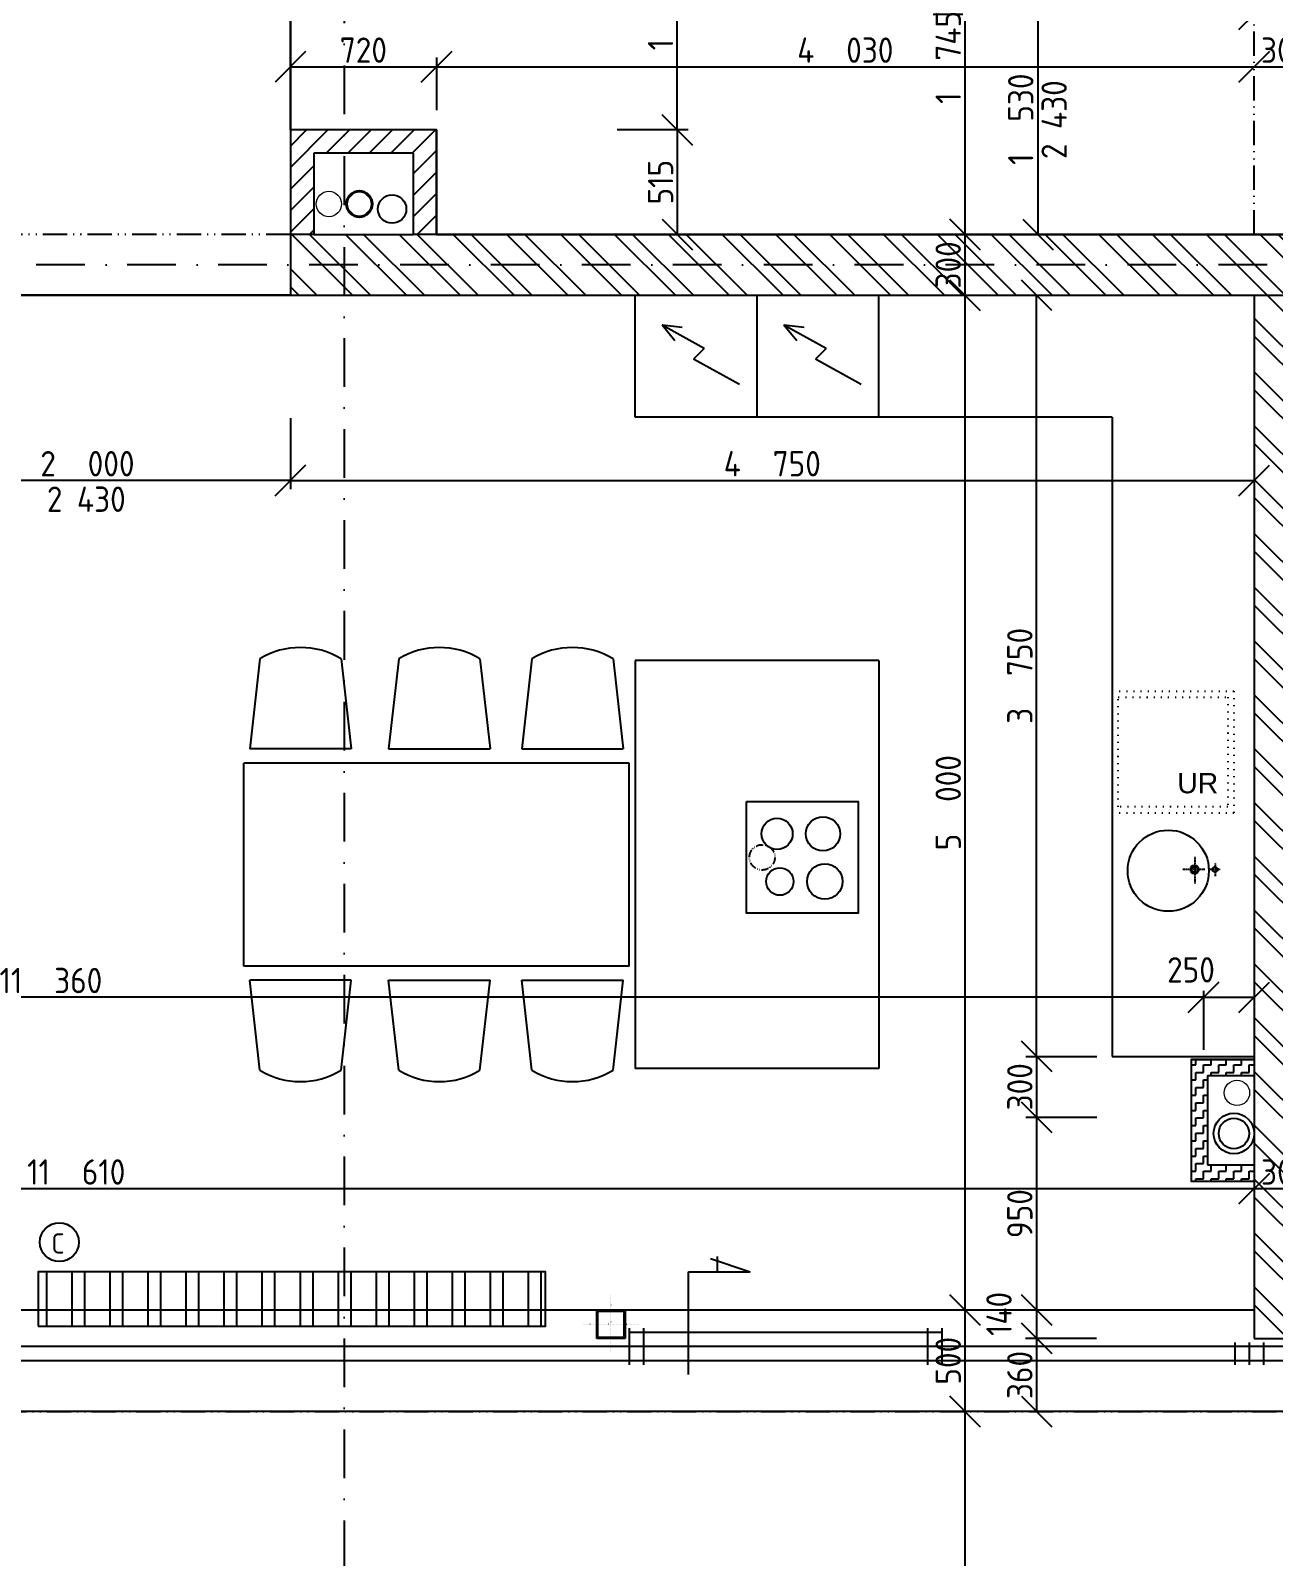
# Model space of a CAD drawing. Extents: x 4511820 to 5180432, y -1526536 to -944957.
# Drawn here: x 4987840 to 4993966, y -1081943 to -1074423 of the extents above; entities that cross this region are included whole.
import ezdxf

# ---------------------------------------------------------------- set-up
doc = ezdxf.new("R2010")
doc.units = 0
doc.header["$MEASUREMENT"] = 0
for name, pattern in [('ACAD_ISO07W100', [3.5, 0.5, -3]), ('ACAD_ISO12W100', [22, 12, -3, 0.5, -3, 0.5, -3]), ('BODKOCIARKOVANA_3', [5.6, 3, -1.3, 0, -1.3]), ('DASHED', [0.75, 0.5, -0.25]), ('PUNKT', [6.35, 0, -6.35])]:
    doc.linetypes.add(name, pattern=pattern)
doc.layers.get('0').update_dxf_attribs({"linetype": 'CONTINUOUS'})
doc.layers.get('Defpoints').update_dxf_attribs({"color": 61, "linetype": 'CONTINUOUS'})
for name, color, linetype in [('KÓTY', 4, 'CONTINUOUS'), ('MÚRY', 1, 'CONTINUOUS'), ('OKNÁ', 143, 'CONTINUOUS'), ('osi', 253, 'CONTINUOUS'), ('Plochy', 41, 'CONTINUOUS'), ('TENKÁ', 7, 'CONTINUOUS'), ('Z-Kúrenie', 101, 'CONTINUOUS'), ('ZARIADENIE', 47, 'CONTINUOUS'), ('ZARIADENIE1', 145, 'CONTINUOUS'), ('zz-vetr', 52, 'CONTINUOUS'), ('ŠRAFY', 82, 'CONTINUOUS'), ('šrafy-múry', 8, 'CONTINUOUS')]:
    doc.layers.add(name, color=color, linetype=linetype)
doc.layers.add('zz-kanal-daždová', color=136, linetype='CONTINUOUS', lineweight=40)
doc.layers.add('zz-kanal-splaskova', color=37, linetype='CONTINUOUS', lineweight=18)
doc.styles.add('ARIAL', font='arial.ttf')
doc.styles.add('STYLE1', font='isocp.shx')
doc.dimstyles.new('STANDARD-50', dxfattribs={"dimtxt": 125, "dimasz": 150, "dimexe": 10, "dimexo": 200, "dimgap": 20, "dimtad": 1, "dimdsep": 46, "dimlunit": 6, "dimtxsty": 'STYLE1', "dimblk1": 'OBLIQUE', "dimblk2": 'OBLIQUE', "dimsah": 1, "dimcen": 2.5, "dimse1": 1, "dimse2": 1, "dimadec": 0, "dimazin": 0, "dimtfac": 1, "dimtmove": 1, "dimatfit": 3, "dimldrblk": 'OBLIQUE', "dimfxl": 1, "dimtolj": 1, "dimtzin": 0, "dimarcsym": 0})
pattern_1 = [(135, (462343.18, 70767), (-132.5825215, -132.5825215), []), (135, (462343.18, 70855.4), (-132.5825215, -132.5825215), [])]

# ---------------------------------------------------------------- blocks, each defined once
blk = doc.blocks.new('_OBLIQUE')
at = {"color": 0, "linetype": 'ByBlock'}
blk.add_line((-0.5, -0.5), (0.5, 0.5), dxfattribs=at)
blk = doc.blocks.new('*D13200')
at = {"layer": 'Defpoints', "color": 0}
for p in [(4981761, -1079768.2), (5040921, -1079768.2), (5040921, -1085787.9)]:
    blk.add_point(p, dxfattribs=at)
at = {"layer": 'KÓTY', "color": 0, "lineweight": -2}
blk.add_line((4981761, -1085787.9), (5040921, -1085787.9), dxfattribs=at)
at = {"layer": 'KÓTY', "color": 0, "linetype": 'ByBlock', "lineweight": -2, "xscale": 150, "yscale": 150, "zscale": 150, "rotation": 180}
blk.add_blockref('_OBLIQUE', (4981761, -1085787.9), dxfattribs=at)
at = {"layer": 'KÓTY', "color": 0, "linetype": 'ByBlock', "lineweight": -2, "xscale": 150, "yscale": 150, "zscale": 150}
blk.add_blockref('_OBLIQUE', (5040921, -1085787.9), dxfattribs=at)
at = {"layer": 'KÓTY', "color": 0, "insert": (5011341, -1085705.3), "char_height": 125, "attachment_point": 5, "style": 'STYLE1'}
blk.add_mtext('\\A1;59ﾠ160', dxfattribs=at)
blk = doc.blocks.new('*D13212')
at = {"layer": 'Defpoints', "color": 0}
for p in [(4993871, -1080728.2), (4994171, -1080728.2), (4993871, -1085087.9)]:
    blk.add_point(p, dxfattribs=at)
at = {"layer": 'KÓTY', "color": 0, "lineweight": -2}
blk.add_line((4994171, -1085087.9), (4993871, -1085087.9), dxfattribs=at)
at = {"layer": 'KÓTY', "color": 0, "linetype": 'ByBlock', "lineweight": -2, "xscale": 150, "yscale": 150, "zscale": 150, "rotation": 180}
blk.add_blockref('_OBLIQUE', (4993871, -1085087.9), dxfattribs=at)
at = {"layer": 'KÓTY', "color": 0, "linetype": 'ByBlock', "lineweight": -2, "xscale": 150, "yscale": 150, "zscale": 150}
blk.add_blockref('_OBLIQUE', (4994171, -1085087.9), dxfattribs=at)
at = {"layer": 'KÓTY', "color": 0, "insert": (4994021, -1085005.4), "char_height": 125, "attachment_point": 5, "style": 'STYLE1'}
blk.add_mtext('\\A1;300', dxfattribs=at)
blk = doc.blocks.new('*D13213')
at = {"layer": 'Defpoints', "color": 0}
for p in [(4982011, -1080803.2), (4993871, -1080803.2), (4982011, -1085087.9)]:
    blk.add_point(p, dxfattribs=at)
at = {"layer": 'KÓTY', "color": 0, "lineweight": -2}
blk.add_line((4993871, -1085087.9), (4982011, -1085087.9), dxfattribs=at)
at = {"layer": 'KÓTY', "color": 0, "linetype": 'ByBlock', "lineweight": -2, "xscale": 150, "yscale": 150, "zscale": 150, "rotation": 180}
blk.add_blockref('_OBLIQUE', (4982011, -1085087.9), dxfattribs=at)
at = {"layer": 'KÓTY', "color": 0, "linetype": 'ByBlock', "lineweight": -2, "xscale": 150, "yscale": 150, "zscale": 150}
blk.add_blockref('_OBLIQUE', (4993871, -1085087.9), dxfattribs=at)
at = {"layer": 'KÓTY', "color": 0, "insert": (4987941, -1085005.3), "char_height": 125, "attachment_point": 5, "style": 'STYLE1'}
blk.add_mtext('\\A1;11ﾠ860', dxfattribs=at)
blk = doc.blocks.new('*D13247')
at = {"layer": 'Defpoints', "color": 0}
for p in [(5007401, -1080868.2), (4981761, -1081228.2), (5007401, -1085437.9)]:
    blk.add_point(p, dxfattribs=at)
at = {"layer": 'KÓTY', "color": 0, "lineweight": -2}
blk.add_line((4981761, -1085437.9), (5007401, -1085437.9), dxfattribs=at)
at = {"layer": 'KÓTY', "color": 0, "linetype": 'ByBlock', "lineweight": -2, "xscale": 150, "yscale": 150, "zscale": 150, "rotation": 180}
blk.add_blockref('_OBLIQUE', (4981761, -1085437.9), dxfattribs=at)
at = {"layer": 'KÓTY', "color": 0, "linetype": 'ByBlock', "lineweight": -2, "xscale": 150, "yscale": 150, "zscale": 150}
blk.add_blockref('_OBLIQUE', (5007401, -1085437.9), dxfattribs=at)
at = {"layer": 'KÓTY', "color": 0, "insert": (4994581, -1085355.3), "char_height": 125, "attachment_point": 5, "style": 'STYLE1'}
blk.add_mtext('\\A1;25ﾠ640', dxfattribs=at)
blk = doc.blocks.new('*D13249')
at = {"layer": 'Defpoints', "color": 0}
for p in [(4982261, -1080728.2), (4993871, -1080728.2), (4982261, -1086487.9)]:
    blk.add_point(p, dxfattribs=at)
at = {"layer": 'KÓTY', "color": 0, "lineweight": -2}
blk.add_line((4993871, -1086487.9), (4982261, -1086487.9), dxfattribs=at)
at = {"layer": 'KÓTY', "color": 0, "linetype": 'ByBlock', "lineweight": -2, "xscale": 150, "yscale": 150, "zscale": 150, "rotation": 180}
blk.add_blockref('_OBLIQUE', (4982261, -1086487.9), dxfattribs=at)
at = {"layer": 'KÓTY', "color": 0, "linetype": 'ByBlock', "lineweight": -2, "xscale": 150, "yscale": 150, "zscale": 150}
blk.add_blockref('_OBLIQUE', (4993871, -1086487.9), dxfattribs=at)
at = {"layer": 'KÓTY', "color": 0, "insert": (4988066, -1086405.3), "char_height": 125, "attachment_point": 5, "style": 'STYLE1'}
blk.add_mtext('\\A1;11ﾠ610', dxfattribs=at)
blk = doc.blocks.new('stol 1900')
at = {"layer": 'ZARIADENIE', "ltscale": 0.25}
for p, q in [((4397518.8, -1339724.1), (4397468.8, -1340168.2)), ((4397918.8, -1339724.1), (4397968.8, -1340168.2)), ((4398203.5, -1339724.1), (4398153.5, -1340168.2)), ((4398603.5, -1339724.1), (4398653.5, -1340168.2)), ((4398859.2, -1339724.1), (4398809.2, -1340168.2)), ((4399259.2, -1339724.1), (4399309.2, -1340168.2)), ((4397968.8, -1340168.2), (4397468.8, -1340168.2)), ((4398153.5, -1340168.2), (4398653.5, -1340168.2)), ((4398809.2, -1340168.2), (4399309.2, -1340168.2)), ((4399339, -1340237.9), (4397439, -1340237.9)), ((4397439, -1341237.9), (4397439, -1340237.9)), ((4399339, -1341237.9), (4399339, -1340237.9)), ((4399339, -1341237.9), (4397439, -1341237.9)), ((4397518.8, -1341751.6), (4397468.8, -1341307.5)), ((4397968.8, -1341307.5), (4397468.8, -1341307.5)), ((4397918.8, -1341751.6), (4397968.8, -1341307.5)), ((4398203.5, -1341751.6), (4398153.5, -1341307.5)), ((4398153.5, -1341307.5), (4398653.5, -1341307.5)), ((4398603.5, -1341751.6), (4398653.5, -1341307.5)), ((4398859.2, -1341751.6), (4398809.2, -1341307.5)), ((4398809.2, -1341307.5), (4399309.2, -1341307.5)), ((4399259.2, -1341751.6), (4399309.2, -1341307.5))]:
    blk.add_line(p, q, dxfattribs=at)
for centre, start, end in [((4397718.8, -1340054.1), 58.78339, 121.21661), ((4398403.5, -1340054.1), 58.78339, 121.21661), ((4399059.2, -1340054.1), 58.78339, 121.21661), ((4397718.8, -1341421.6), 238.78339, 301.21661), ((4398403.5, -1341421.6), 238.78339, 301.21661), ((4399059.2, -1341421.6), 238.78339, 301.21661)]:
    blk.add_arc(centre, 385.9, start, end, dxfattribs=at)
blk = doc.blocks.new('*D20482')
at = {"layer": 'Defpoints', "color": 0}
for p in [(4993871, -1080130.5), (4993871, -1080130.5), (4994171, -1080130.5)]:
    blk.add_point(p, dxfattribs=at)
at = {"layer": 'KÓTY', "color": 0, "lineweight": -2}
blk.add_line((4994171, -1080130.5), (4993871, -1080130.5), dxfattribs=at)
at = {"layer": 'KÓTY', "color": 0, "linetype": 'ByBlock', "lineweight": -2, "xscale": 150, "yscale": 150, "zscale": 150, "rotation": 180}
blk.add_blockref('_OBLIQUE', (4993871, -1080130.5), dxfattribs=at)
at = {"layer": 'KÓTY', "color": 0, "linetype": 'ByBlock', "lineweight": -2, "xscale": 150, "yscale": 150, "zscale": 150}
blk.add_blockref('_OBLIQUE', (4994171, -1080130.5), dxfattribs=at)
at = {"layer": 'KÓTY', "color": 0, "insert": (4994021, -1080048), "char_height": 125, "attachment_point": 5, "style": 'STYLE1'}
blk.add_mtext('\\A1;300', dxfattribs=at)
blk = doc.blocks.new('*D20483')
at = {"layer": 'Defpoints', "color": 0}
for p in [(4982261, -1080130.5), (4982261, -1080130.5), (4993871, -1080130.5)]:
    blk.add_point(p, dxfattribs=at)
at = {"layer": 'KÓTY', "color": 0, "lineweight": -2}
blk.add_line((4993871, -1080130.5), (4982261, -1080130.5), dxfattribs=at)
at = {"layer": 'KÓTY', "color": 0, "linetype": 'ByBlock', "lineweight": -2, "xscale": 150, "yscale": 150, "zscale": 150, "rotation": 180}
blk.add_blockref('_OBLIQUE', (4982261, -1080130.5), dxfattribs=at)
at = {"layer": 'KÓTY', "color": 0, "linetype": 'ByBlock', "lineweight": -2, "xscale": 150, "yscale": 150, "zscale": 150}
blk.add_blockref('_OBLIQUE', (4993871, -1080130.5), dxfattribs=at)
at = {"layer": 'KÓTY', "color": 0, "insert": (4988066, -1080047.9), "char_height": 125, "attachment_point": 5, "style": 'STYLE1'}
blk.add_mtext('\\A1;11ﾠ610', dxfattribs=at)
blk = doc.blocks.new('*D20755')
at = {"layer": 'Defpoints', "color": 0}
for p in [(4989121, -1075728.2), (4993871, -1075728.2), (4993871, -1076640.5)]:
    blk.add_point(p, dxfattribs=at)
at = {"layer": 'KÓTY', "color": 0, "lineweight": -2}
blk.add_line((4989121, -1076640.5), (4993871, -1076640.5), dxfattribs=at)
at = {"layer": 'KÓTY', "color": 0, "linetype": 'ByBlock', "lineweight": -2, "xscale": 150, "yscale": 150, "zscale": 150, "rotation": 180}
blk.add_blockref('_OBLIQUE', (4989121, -1076640.5), dxfattribs=at)
at = {"layer": 'KÓTY', "color": 0, "linetype": 'ByBlock', "lineweight": -2, "xscale": 150, "yscale": 150, "zscale": 150}
blk.add_blockref('_OBLIQUE', (4993871, -1076640.5), dxfattribs=at)
at = {"layer": 'KÓTY', "color": 0, "insert": (4991496, -1076558), "char_height": 125, "attachment_point": 5, "style": 'STYLE1'}
blk.add_mtext('\\A1;4ﾠ750', dxfattribs=at)
blk = doc.blocks.new('*D20758')
at = {"layer": 'Defpoints', "color": 0}
for p in [(4987121, -1075728.2), (4989121, -1075728.2), (4987121, -1076640.5)]:
    blk.add_point(p, dxfattribs=at)
at = {"layer": 'KÓTY', "color": 0, "lineweight": -2}
blk.add_line((4989121, -1076640.5), (4987121, -1076640.5), dxfattribs=at)
at = {"layer": 'KÓTY', "color": 0, "linetype": 'ByBlock', "lineweight": -2, "xscale": 150, "yscale": 150, "zscale": 150, "rotation": 180}
blk.add_blockref('_OBLIQUE', (4987121, -1076640.5), dxfattribs=at)
at = {"layer": 'KÓTY', "color": 0, "linetype": 'ByBlock', "lineweight": -2, "xscale": 150, "yscale": 150, "zscale": 150}
blk.add_blockref('_OBLIQUE', (4989121, -1076640.5), dxfattribs=at)
at = {"layer": 'KÓTY', "color": 0, "insert": (4988121, -1076558), "char_height": 125, "attachment_point": 5, "style": 'STYLE1'}
blk.add_mtext('\\A1;2ﾠ000', dxfattribs=at)
blk = doc.blocks.new('*D20821')
at = {"layer": 'Defpoints', "color": 0}
for p in [(4993256, -1073683.2), (4992445.5, -1075428.2), (4993256, -1075428.2)]:
    blk.add_point(p, dxfattribs=at)
at = {"layer": 'KÓTY', "color": 0, "lineweight": -2}
blk.add_line((4992445.5, -1073683.2), (4992445.5, -1075428.2), dxfattribs=at)
at = {"layer": 'KÓTY', "color": 0, "linetype": 'ByBlock', "lineweight": -2, "xscale": 150, "yscale": 150, "zscale": 150}
for p, rotation in [((4992445.5, -1073683.2), 90), ((4992445.5, -1075428.2), 270)]:
    blk.add_blockref('_OBLIQUE', p, dxfattribs=dict(at, rotation=rotation))
at = {"layer": 'KÓTY', "color": 0, "insert": (4992363, -1074555.7), "char_height": 125, "attachment_point": 5, "rotation": 90, "style": 'STYLE1'}
blk.add_mtext('\\A1;1ﾠ745', dxfattribs=at)
blk = doc.blocks.new('*D20822')
at = {"layer": 'Defpoints', "color": 0}
for p in [(4992445.5, -1075428.2), (4992445.5, -1075728.2), (4992445.5, -1075728.2)]:
    blk.add_point(p, dxfattribs=at)
at = {"layer": 'KÓTY', "color": 0, "lineweight": -2}
blk.add_line((4992445.5, -1075428.2), (4992445.5, -1075728.2), dxfattribs=at)
at = {"layer": 'KÓTY', "color": 0, "linetype": 'ByBlock', "lineweight": -2, "xscale": 150, "yscale": 150, "zscale": 150}
for p, rotation in [((4992445.5, -1075428.2), 90), ((4992445.5, -1075728.2), 270)]:
    blk.add_blockref('_OBLIQUE', p, dxfattribs=dict(at, rotation=rotation))
at = {"layer": 'KÓTY', "color": 0, "insert": (4992363, -1075578.2), "char_height": 125, "attachment_point": 5, "rotation": 90, "style": 'STYLE1'}
blk.add_mtext('\\A1;300', dxfattribs=at)
blk = doc.blocks.new('*D20823')
at = {"layer": 'Defpoints', "color": 0}
for p in [(4993871, -1075728.2), (4992445.5, -1080728.2), (4993871, -1080728.2)]:
    blk.add_point(p, dxfattribs=at)
at = {"layer": 'KÓTY', "color": 0, "lineweight": -2}
blk.add_line((4992445.5, -1075728.2), (4992445.5, -1080728.2), dxfattribs=at)
at = {"layer": 'KÓTY', "color": 0, "linetype": 'ByBlock', "lineweight": -2, "xscale": 150, "yscale": 150, "zscale": 150}
for p, rotation in [((4992445.5, -1075728.2), 90), ((4992445.5, -1080728.2), 270)]:
    blk.add_blockref('_OBLIQUE', p, dxfattribs=dict(at, rotation=rotation))
at = {"layer": 'KÓTY', "color": 0, "insert": (4992363, -1078228.2), "char_height": 125, "attachment_point": 5, "rotation": 90, "style": 'STYLE1'}
blk.add_mtext('\\A1;5ﾠ000', dxfattribs=at)
blk = doc.blocks.new('*D20824')
at = {"layer": 'Defpoints', "color": 0}
for p in [(4993621, -1079478.2), (4992798.5, -1079778.2), (4993621, -1079778.2)]:
    blk.add_point(p, dxfattribs=at)
at = {"layer": 'KÓTY', "color": 0, "lineweight": -2}
blk.add_line((4992798.5, -1079478.2), (4992798.5, -1079778.2), dxfattribs=at)
at = {"layer": 'KÓTY', "color": 0, "linetype": 'ByBlock', "lineweight": -2, "xscale": 150, "yscale": 150, "zscale": 150}
for p, rotation in [((4992798.5, -1079478.2), 90), ((4992798.5, -1079778.2), 270)]:
    blk.add_blockref('_OBLIQUE', p, dxfattribs=dict(at, rotation=rotation))
at = {"layer": 'KÓTY', "color": 0, "insert": (4992716, -1079628.2), "char_height": 125, "attachment_point": 5, "rotation": 90, "style": 'STYLE1'}
blk.add_mtext('\\A1;300', dxfattribs=at)
blk = doc.blocks.new('*D20825')
at = {"layer": 'Defpoints', "color": 0}
for p in [(4992798.5, -1075728.2), (4993621, -1075728.2), (4993621, -1079478.2)]:
    blk.add_point(p, dxfattribs=at)
at = {"layer": 'KÓTY', "color": 0, "lineweight": -2}
blk.add_line((4992798.5, -1079478.2), (4992798.5, -1075728.2), dxfattribs=at)
at = {"layer": 'KÓTY', "color": 0, "linetype": 'ByBlock', "lineweight": -2, "xscale": 150, "yscale": 150, "zscale": 150}
for p, rotation in [((4992798.5, -1075728.2), 90), ((4992798.5, -1079478.2), 270)]:
    blk.add_blockref('_OBLIQUE', p, dxfattribs=dict(at, rotation=rotation))
at = {"layer": 'KÓTY', "color": 0, "insert": (4992716, -1077603.2), "char_height": 125, "attachment_point": 5, "rotation": 90, "style": 'STYLE1'}
blk.add_mtext('\\A1;3ﾠ750', dxfattribs=at)
blk = doc.blocks.new('*D20826')
at = {"layer": 'Defpoints', "color": 0}
for p in [(4993621, -1079778.2), (4992798.5, -1080728.2), (4993621, -1080728.2)]:
    blk.add_point(p, dxfattribs=at)
at = {"layer": 'KÓTY', "color": 0, "lineweight": -2}
blk.add_line((4992798.5, -1079778.2), (4992798.5, -1080728.2), dxfattribs=at)
at = {"layer": 'KÓTY', "color": 0, "linetype": 'ByBlock', "lineweight": -2, "xscale": 150, "yscale": 150, "zscale": 150}
for p, rotation in [((4992798.5, -1079778.2), 90), ((4992798.5, -1080728.2), 270)]:
    blk.add_blockref('_OBLIQUE', p, dxfattribs=dict(at, rotation=rotation))
at = {"layer": 'KÓTY', "color": 0, "insert": (4992716, -1080253.2), "char_height": 125, "attachment_point": 5, "rotation": 90, "style": 'STYLE1'}
blk.add_mtext('\\A1;950', dxfattribs=at)
blk = doc.blocks.new('*D20828')
at = {"layer": 'Defpoints', "color": 0}
for p in [(4993256, -1073898.2), (4992805.5, -1075428.2), (4993256, -1075428.2)]:
    blk.add_point(p, dxfattribs=at)
at = {"layer": 'KÓTY', "color": 0, "lineweight": -2}
blk.add_line((4992805.5, -1073898.2), (4992805.5, -1075428.2), dxfattribs=at)
at = {"layer": 'KÓTY', "color": 0, "linetype": 'ByBlock', "lineweight": -2, "xscale": 150, "yscale": 150, "zscale": 150}
for p, rotation in [((4992805.5, -1073898.2), 90), ((4992805.5, -1075428.2), 270)]:
    blk.add_blockref('_OBLIQUE', p, dxfattribs=dict(at, rotation=rotation))
at = {"layer": 'KÓTY', "color": 0, "insert": (4992720.5, -1074860.5), "char_height": 125, "attachment_point": 5, "rotation": 90, "style": 'STYLE1'}
blk.add_mtext('\\A1;1ﾠ530', dxfattribs=at)
blk = doc.blocks.new('*D20834')
at = {"layer": 'Defpoints', "color": 0}
for p in [(4982261, -1079187), (4982261, -1079478.2), (4993621, -1079478.2)]:
    blk.add_point(p, dxfattribs=at)
at = {"layer": 'KÓTY', "color": 0, "lineweight": -2}
blk.add_line((4993621, -1079187), (4982261, -1079187), dxfattribs=at)
at = {"layer": 'KÓTY', "color": 0, "linetype": 'ByBlock', "lineweight": -2, "xscale": 150, "yscale": 150, "zscale": 150, "rotation": 180}
blk.add_blockref('_OBLIQUE', (4982261, -1079187), dxfattribs=at)
at = {"layer": 'KÓTY', "color": 0, "linetype": 'ByBlock', "lineweight": -2, "xscale": 150, "yscale": 150, "zscale": 150}
blk.add_blockref('_OBLIQUE', (4993621, -1079187), dxfattribs=at)
at = {"layer": 'KÓTY', "color": 0, "insert": (4987941, -1079104.5), "char_height": 125, "attachment_point": 5, "style": 'STYLE1'}
blk.add_mtext('\\A1;11ﾠ360', dxfattribs=at)
blk = doc.blocks.new('*D20835')
at = {"layer": 'Defpoints', "color": 0}
for p in [(4993871, -1079187), (4993621, -1079457.6), (4993871, -1079457.6)]:
    blk.add_point(p, dxfattribs=at)
at = {"layer": 'KÓTY', "color": 0, "lineweight": -2}
blk.add_line((4993621, -1079187), (4993871, -1079187), dxfattribs=at)
at = {"layer": 'KÓTY', "color": 0, "linetype": 'ByBlock', "lineweight": -2, "xscale": 150, "yscale": 150, "zscale": 150, "rotation": 180}
blk.add_blockref('_OBLIQUE', (4993621, -1079187), dxfattribs=at)
at = {"layer": 'KÓTY', "color": 0, "linetype": 'ByBlock', "lineweight": -2, "xscale": 150, "yscale": 150, "zscale": 150}
blk.add_blockref('_OBLIQUE', (4993871, -1079187), dxfattribs=at)
at = {"layer": 'KÓTY', "color": 0, "insert": (4993559.5, -1079052), "char_height": 125, "attachment_point": 5, "style": 'STYLE1'}
blk.add_mtext('\\A1;250', dxfattribs=at)
blk = doc.blocks.new('*D20879')
at = {"layer": 'Defpoints', "color": 0}
for p in [(4993871, -1074343.5), (4982261, -1075530.2), (4993871, -1075530.2)]:
    blk.add_point(p, dxfattribs=at)
at = {"layer": 'KÓTY', "color": 0, "lineweight": -2}
blk.add_line((4982261, -1074343.5), (4993871, -1074343.5), dxfattribs=at)
at = {"layer": 'KÓTY', "color": 0, "linetype": 'ByBlock', "lineweight": -2, "xscale": 150, "yscale": 150, "zscale": 150, "rotation": 180}
blk.add_blockref('_OBLIQUE', (4982261, -1074343.5), dxfattribs=at)
at = {"layer": 'KÓTY', "color": 0, "linetype": 'ByBlock', "lineweight": -2, "xscale": 150, "yscale": 150, "zscale": 150}
blk.add_blockref('_OBLIQUE', (4993871, -1074343.5), dxfattribs=at)
at = {"layer": 'KÓTY', "color": 0, "insert": (4988066, -1074261), "char_height": 125, "attachment_point": 5, "style": 'STYLE1'}
blk.add_mtext('\\A1;11ﾠ610', dxfattribs=at)
blk = doc.blocks.new('*D20880')
at = {"layer": 'Defpoints', "color": 0}
for p in [(4989841, -1074602.5), (4989121, -1074981.7), (4989841, -1074981.7)]:
    blk.add_point(p, dxfattribs=at)
at = {"layer": 'KÓTY', "color": 0, "lineweight": -2}
blk.add_line((4989121, -1074602.5), (4989841, -1074602.5), dxfattribs=at)
at = {"layer": 'KÓTY', "color": 0, "linetype": 'ByBlock', "lineweight": -2, "xscale": 150, "yscale": 150, "zscale": 150, "rotation": 180}
blk.add_blockref('_OBLIQUE', (4989121, -1074602.5), dxfattribs=at)
at = {"layer": 'KÓTY', "color": 0, "linetype": 'ByBlock', "lineweight": -2, "xscale": 150, "yscale": 150, "zscale": 150}
blk.add_blockref('_OBLIQUE', (4989841, -1074602.5), dxfattribs=at)
at = {"layer": 'KÓTY', "color": 0, "insert": (4989481, -1074520), "char_height": 125, "attachment_point": 5, "style": 'STYLE1'}
blk.add_mtext('\\A1;720', dxfattribs=at)
blk = doc.blocks.new('*D20882')
at = {"layer": 'Defpoints', "color": 0}
for p in [(4993871, -1074602.5), (4989841, -1075496.7), (4993871, -1075496.7)]:
    blk.add_point(p, dxfattribs=at)
at = {"layer": 'KÓTY', "color": 0, "lineweight": -2}
blk.add_line((4989841, -1074602.5), (4993871, -1074602.5), dxfattribs=at)
at = {"layer": 'KÓTY', "color": 0, "linetype": 'ByBlock', "lineweight": -2, "xscale": 150, "yscale": 150, "zscale": 150, "rotation": 180}
blk.add_blockref('_OBLIQUE', (4989841, -1074602.5), dxfattribs=at)
at = {"layer": 'KÓTY', "color": 0, "linetype": 'ByBlock', "lineweight": -2, "xscale": 150, "yscale": 150, "zscale": 150}
blk.add_blockref('_OBLIQUE', (4993871, -1074602.5), dxfattribs=at)
at = {"layer": 'KÓTY', "color": 0, "insert": (4991856, -1074520), "char_height": 125, "attachment_point": 5, "style": 'STYLE1'}
blk.add_mtext('\\A1;4ﾠ030', dxfattribs=at)
blk = doc.blocks.new('*D20883')
at = {"layer": 'Defpoints', "color": 0}
for p in [(4993871, -1074310), (4994171, -1074310), (4994171, -1074602.5)]:
    blk.add_point(p, dxfattribs=at)
at = {"layer": 'KÓTY', "color": 0, "lineweight": -2}
blk.add_line((4993871, -1074602.5), (4994171, -1074602.5), dxfattribs=at)
at = {"layer": 'KÓTY', "color": 0, "linetype": 'ByBlock', "lineweight": -2, "xscale": 150, "yscale": 150, "zscale": 150, "rotation": 180}
blk.add_blockref('_OBLIQUE', (4993871, -1074602.5), dxfattribs=at)
at = {"layer": 'KÓTY', "color": 0, "linetype": 'ByBlock', "lineweight": -2, "xscale": 150, "yscale": 150, "zscale": 150}
blk.add_blockref('_OBLIQUE', (4994171, -1074602.5), dxfattribs=at)
at = {"layer": 'KÓTY', "color": 0, "insert": (4994021, -1074520), "char_height": 125, "attachment_point": 5, "style": 'STYLE1'}
blk.add_mtext('\\A1;300', dxfattribs=at)
blk = doc.blocks.new('*D21054')
at = {"layer": 'Defpoints', "color": 0}
for p in [(4989841, -1074913.2), (4989841, -1075428.2), (4991028, -1075428.2)]:
    blk.add_point(p, dxfattribs=at)
at = {"layer": 'KÓTY', "color": 0, "lineweight": -2}
blk.add_line((4991028, -1074913.2), (4991028, -1075428.2), dxfattribs=at)
at = {"layer": 'KÓTY', "color": 0, "linetype": 'ByBlock', "lineweight": -2, "xscale": 150, "yscale": 150, "zscale": 150}
for p, rotation in [((4991028, -1074913.2), 90), ((4991028, -1075428.2), 270)]:
    blk.add_blockref('_OBLIQUE', p, dxfattribs=dict(at, rotation=rotation))
at = {"layer": 'KÓTY', "color": 0, "insert": (4990945.5, -1075170.7), "char_height": 125, "attachment_point": 5, "rotation": 90, "style": 'STYLE1'}
blk.add_mtext('\\A1;515', dxfattribs=at)
blk = doc.blocks.new('*D21055')
at = {"layer": 'Defpoints', "color": 0}
for p in [(4989841, -1073683.2), (4991028, -1073683.2), (4989841, -1074913.2)]:
    blk.add_point(p, dxfattribs=at)
at = {"layer": 'KÓTY', "color": 0, "lineweight": -2}
blk.add_line((4991028, -1074913.2), (4991028, -1073683.2), dxfattribs=at)
at = {"layer": 'KÓTY', "color": 0, "linetype": 'ByBlock', "lineweight": -2, "xscale": 150, "yscale": 150, "zscale": 150}
for p, rotation in [((4991028, -1073683.2), 90), ((4991028, -1074913.2), 270)]:
    blk.add_blockref('_OBLIQUE', p, dxfattribs=dict(at, rotation=rotation))
at = {"layer": 'KÓTY', "color": 0, "insert": (4990945.5, -1074298.2), "char_height": 125, "attachment_point": 5, "rotation": 90, "style": 'STYLE1'}
blk.add_mtext('\\A1;1ﾠ230', dxfattribs=at)
blk = doc.blocks.new('*D21096')
at = {"layer": 'Defpoints', "color": 0}
for p in [(4992445.5, -1080728.2), (4992445.5, -1081228.2), (4992445.5, -1081228.2)]:
    blk.add_point(p, dxfattribs=at)
at = {"layer": 'KÓTY', "color": 0, "lineweight": -2}
blk.add_line((4992445.5, -1080728.2), (4992445.5, -1081228.2), dxfattribs=at)
at = {"layer": 'KÓTY', "color": 0, "linetype": 'ByBlock', "lineweight": -2, "xscale": 150, "yscale": 150, "zscale": 150}
for p, rotation in [((4992445.5, -1080728.2), 90), ((4992445.5, -1081228.2), 270)]:
    blk.add_blockref('_OBLIQUE', p, dxfattribs=dict(at, rotation=rotation))
at = {"layer": 'KÓTY', "color": 0, "insert": (4992363, -1080978.2), "char_height": 125, "attachment_point": 5, "rotation": 90, "style": 'STYLE1'}
blk.add_mtext('\\A1;500', dxfattribs=at)
blk = doc.blocks.new('*D21097')
at = {"layer": 'Defpoints', "color": 0}
for p in [(4992445.5, -1081228.2), (4992445.5, -1083978.2), (4992445.5, -1083978.2)]:
    blk.add_point(p, dxfattribs=at)
at = {"layer": 'KÓTY', "color": 0, "lineweight": -2}
blk.add_line((4992445.5, -1081228.2), (4992445.5, -1083978.2), dxfattribs=at)
at = {"layer": 'KÓTY', "color": 0, "linetype": 'ByBlock', "lineweight": -2, "xscale": 150, "yscale": 150, "zscale": 150}
for p, rotation in [((4992445.5, -1081228.2), 90), ((4992445.5, -1083978.2), 270)]:
    blk.add_blockref('_OBLIQUE', p, dxfattribs=dict(at, rotation=rotation))
at = {"layer": 'KÓTY', "color": 0, "insert": (4992329.5, -1082245), "char_height": 125, "attachment_point": 5, "rotation": 90, "style": 'STYLE1'}
blk.add_mtext('\\A1;2ﾠ750', dxfattribs=at)
blk = doc.blocks.new('*D21098')
at = {"layer": 'Defpoints', "color": 0}
for p in [(4993572.5, -1080728.2), (4992798.5, -1080868.2), (4993572.5, -1080868.2)]:
    blk.add_point(p, dxfattribs=at)
at = {"layer": 'KÓTY', "color": 0, "lineweight": -2}
blk.add_line((4992798.5, -1080728.2), (4992798.5, -1080868.2), dxfattribs=at)
at = {"layer": 'KÓTY', "color": 0, "linetype": 'ByBlock', "lineweight": -2, "xscale": 150, "yscale": 150, "zscale": 150}
for p, rotation in [((4992798.5, -1080728.2), 90), ((4992798.5, -1080868.2), 270)]:
    blk.add_blockref('_OBLIQUE', p, dxfattribs=dict(at, rotation=rotation))
at = {"layer": 'KÓTY', "color": 0, "insert": (4992613.5, -1080747.4), "char_height": 125, "attachment_point": 5, "rotation": 90, "style": 'STYLE1'}
blk.add_mtext('\\A1;140', dxfattribs=at)
blk = doc.blocks.new('*D21099')
at = {"layer": 'Defpoints', "color": 0}
for p in [(4992798.5, -1080868.2), (4992798.5, -1081228.2), (4992798.5, -1081228.2)]:
    blk.add_point(p, dxfattribs=at)
at = {"layer": 'KÓTY', "color": 0, "lineweight": -2}
blk.add_line((4992798.5, -1080868.2), (4992798.5, -1081228.2), dxfattribs=at)
at = {"layer": 'KÓTY', "color": 0, "linetype": 'ByBlock', "lineweight": -2, "xscale": 150, "yscale": 150, "zscale": 150}
for p, rotation in [((4992798.5, -1080868.2), 90), ((4992798.5, -1081228.2), 270)]:
    blk.add_blockref('_OBLIQUE', p, dxfattribs=dict(at, rotation=rotation))
at = {"layer": 'KÓTY', "color": 0, "insert": (4992716, -1081048.2), "char_height": 125, "attachment_point": 5, "rotation": 90, "style": 'STYLE1'}
blk.add_mtext('\\A1;360', dxfattribs=at)

msp = doc.modelspace()

# ---------------------------------------------------------------- hatches: boundary and pattern name
at = {"layer": 'Z-Kúrenie', "linetype": 'Continuous'}
h = msp.add_hatch(dxfattribs=at)
h.set_pattern_fill('ANSI32', color=256, scale=500, angle=45)
h.set_pattern_definition([(90, (6128607.7, 4007072.33), (-187.5, 6e-14), []), (90, (6128670.2, 4007134.83), (-187.5, 6e-14), [])])
h.paths.add_polyline_path([(4987878.5, -1080808.172), (4990378.5, -1080808.172), (4990378.5, -1080539.172), (4987878.5, -1080539.172)])
at = {"layer": 'ŠRAFY', "ltscale": 0.25}
h = msp.add_hatch(dxfattribs=at)
h.set_pattern_fill('ANSI31', color=256, scale=600, style=0)
h.set_pattern_definition([(45, (515270.5, 400718.02), (-53.0330086, 53.0330086), [])])
h.paths.add_polyline_path([(4989236, -1075428.172), (4989236, -1075028.172), (4989726, -1075028.172), (4989726, -1075428.172), (4989841, -1075428.172), (4989841, -1074913.172), (4989121, -1074913.172), (4989121, -1075428.172)])
at = {"layer": 'ŠRAFY'}
h = msp.add_hatch(dxfattribs=at)
h.set_pattern_fill('ANSI32', color=256, scale=500, angle=90)
h.set_pattern_definition(pattern_1)
h.paths.add_polyline_path([(4994171, -1075543.172), (4994171, -1075428.172), (4993871, -1075428.172), (4989841, -1075428.172), (4989726, -1075428.172), (4989236, -1075428.172), (4989121, -1075428.172), (4989121, -1075728.172), (4990821, -1075728.172), (4991421, -1075728.172), (4992021, -1075728.172), (4993871, -1075728.172), (4994171, -1075728.172)])
h.paths.add_polyline_path([(4992238, -1075721.971), (4992238, -1075434.373), (4992488, -1075434.373), (4992488, -1075721.971)], flags=24)
h = msp.add_hatch(dxfattribs=at)
h.set_pattern_fill('ANSI32', color=256, scale=500, angle=90)
h.set_pattern_definition(pattern_1)
h.paths.add_polyline_path([(4994171, -1075728.172), (4993871, -1075728.172), (4993871, -1079478.172), (4993871, -1079558.172), (4993871, -1079758.172), (4993871, -1079838.172), (4993871, -1080728.172), (4993871, -1080868.172), (4994171, -1080868.172), (4994171, -1080728.172)])
h.paths.add_polyline_path([(4993877.201, -1079922.98), (4994164.799, -1079922.98), (4994164.799, -1080172.98), (4993877.201, -1080172.98)], flags=24)
at = {"layer": 'ŠRAFY', "ltscale": 0.25}
h = msp.add_hatch(dxfattribs=at)
h.set_pattern_fill('ZIGZAG', color=256, scale=300, style=0)
h.set_pattern_definition([(0, (-68841.5, 390818.02), (37.5, 37.5), [37.5, -37.5]), (90, (-68804, 390818.02), (-37.5, 37.5), [37.5, -37.5])])
h.paths.add_polyline_path([(4993871, -1080013.172), (4993641, -1080013.172), (4993641, -1079573.172), (4993871, -1079573.172), (4993871, -1079493.172), (4993561, -1079493.172), (4993561, -1080093.172), (4993871, -1080093.172)])
at = {"layer": 'šrafy-múry', "linetype": 'Continuous', "lineweight": 15}
msp.add_hatch(color=9, dxfattribs=at).paths.add_polyline_path([(4990631, -1080798.172), (4990636, -1080798.172), (4990636, -1080733.172), (4990766, -1080733.172), (4990766, -1080798.172), (4990771, -1080798.172), (4990771, -1080728.172), (4990631, -1080728.172)])
msp.add_hatch(color=9, dxfattribs=at).paths.add_polyline_path([(4990631, -1080798.172), (4990636, -1080798.172), (4990636, -1080863.172), (4990766, -1080863.172), (4990766, -1080798.172), (4990771, -1080798.172), (4990771, -1080868.172), (4990631, -1080868.172)], flags=16)

# ---------------------------------------------------------------- linework, layer by layer
at = {"layer": 'KÓTY', "ltscale": 0.25}
for p, q in [((4989121, -1074557.097), (4989121, -1074816)), ((4989841, -1074557.097), (4989841, -1074816)), ((4991081.403, -1074913.172), (4990731.403, -1074913.172)), ((4989121, -1076334.097), (4989121, -1076684.097)), ((4993093.157, -1080868.172), (4992743.157, -1080868.172))]:
    msp.add_line(p, q, dxfattribs=at)
at = {"layer": 'KÓTY'}
msp.add_line((4993621, -1079155.5), (4993621, -1079446.672), dxfattribs=at)
at = {"layer": 'KÓTY', "ltscale": 25}
for p, q in [((4992745.097, -1079478.172), (4993095.097, -1079478.172)), ((4992745.097, -1079778.172), (4993095.097, -1079778.172))]:
    msp.add_line(p, q, dxfattribs=at)
at = {"layer": 'MÚRY', "ltscale": 0.25}
for p, q in [((4989841, -1074913.172), (4989121, -1074913.172)), ((4989121, -1074913.172), (4989121, -1075428.172)), ((4989841, -1074913.172), (4989841, -1075428.172)), ((4989726, -1075028.172), (4989236, -1075028.172)), ((4989236, -1075028.172), (4989236, -1075428.172)), ((4989726, -1075028.172), (4989726, -1075428.172))]:
    msp.add_line(p, q, dxfattribs=at)
at = {"layer": 'MÚRY'}
for p, q in [((4989121, -1075428.172), (4989121, -1075728.172)), ((4989236, -1075428.172), (4989726, -1075428.172)), ((4989841, -1075428.172), (4994886, -1075428.172)), ((4989121, -1075728.172), (4993871, -1075728.172)), ((4993871, -1075728.172), (4993871, -1079493.172)), ((4993561, -1079493.172), (4993871, -1079493.172)), ((4993561, -1079493.172), (4993561, -1080093.172)), ((4993641, -1079573.172), (4993641, -1080013.172)), ((4993641, -1079573.172), (4993871, -1079573.172)), ((4993871, -1079573.172), (4993871, -1080013.172)), ((4993641, -1080013.172), (4993871, -1080013.172)), ((4993561, -1080093.172), (4993871, -1080093.172)), ((4993871, -1080093.172), (4993871, -1080868.172)), ((4993871, -1080868.172), (4994171, -1080868.172))]:
    msp.add_line(p, q, dxfattribs=at)
at = {"layer": 'OKNÁ', "ltscale": 0.25}
for p, q in [((4991191, -1080473.5), (4991386.5, -1080540.5)), ((4991191, -1080473.5), (4991386.5, -1080540.5)), ((4991224, -1080464), (4991224, -1080540.5)), ((4991224, -1080464), (4991224, -1080540.5)), ((4991082.5, -1081046.5), (4991082.5, -1080540.5)), ((4991082.5, -1080540.5), (4991386.5, -1080540.5)), ((4991082.5, -1081046.5), (4991082.5, -1080540.5)), ((4991082.5, -1080540.5), (4991386.5, -1080540.5)), ((4990791, -1080818.172), (4990791, -1080928.172)), ((4990861, -1080818.172), (4990861, -1080928.172)), ((4992261, -1080818.172), (4992261, -1080928.172)), ((4992331, -1080818.172), (4992331, -1080928.172)), ((4992331, -1080838.172), (4990791, -1080838.172)), ((4990791, -1080888.172), (4990791, -1080998.172)), ((4990861, -1080888.172), (4990861, -1080998.172)), ((4992261, -1080888.172), (4992261, -1080998.172)), ((4992331, -1080888.172), (4992331, -1080998.172)), ((4993776, -1080888.172), (4993776, -1080998.172)), ((4993846, -1080888.172), (4993846, -1080998.172)), ((4993916, -1080888.172), (4993916, -1080998.172)), ((5000573.5, -1080908.172), (4982081, -1080908.172)), ((5000573.5, -1080978.172), (4982009, -1080978.172))]:
    msp.add_line(p, q, dxfattribs=at)
at = {"layer": 'osi', "linetype": 'BODKOCIARKOVANA_3', "ltscale": 80}
for p, q in [((4989386, -1047260.98), (4989386, -1084778.172)), ((5041881, -1075578.172), (4978211, -1075578.172))]:
    msp.add_line(p, q, dxfattribs=at)
at = {"layer": 'osi', "linetype": 'PUNKT', "lineweight": 13}
for p, q in [((4990701, -1080658.172), (4990701, -1080798.172)), ((4990701, -1080798.172), (4990561, -1080798.172)), ((4990701, -1080798.172), (4990841, -1080798.172)), ((4990701, -1080798.172), (4990701, -1080938.172))]:
    msp.add_line(p, q, dxfattribs=at)
at = {"layer": 'Plochy'}
for points in [[(4981761, -1062698.172), (4979111, -1062698.172), (4979111, -1083878.172), (5000511, -1083878.172), (5000511, -1081228.172), (4981761, -1081228.172)], [(4982261, -1075428.172), (4982261, -1069118.172), (4985096, -1069118.172), (4985096, -1069633.172), (4986206, -1069633.172), (4986206, -1072118.172), (4986321, -1072118.172), (4986321, -1071348.172), (4989121, -1071348.172), (4989121, -1075728.172), (4987121, -1075728.172), (4987121, -1075428.172)], [(4989841, -1075428.172), (4989841, -1074913.172), (4989121, -1074913.172), (4989121, -1073683.172), (4993256, -1073683.172), (4993256, -1073898.172), (4994171, -1073898.172), (4994171, -1073233.172), (4997286, -1073233.172), (4997286, -1075428.172)], [(4982261, -1080728.172), (4982261, -1075728.172), (4985326, -1075728.172), (4985326, -1076038.172), (4986076, -1076038.172), (4986076, -1075728.172), (4993871, -1075728.172), (4993871, -1079493.172), (4993561, -1079493.172), (4993561, -1080093.172), (4993871, -1080093.172), (4993871, -1080728.172)]]:
    msp.add_lwpolyline(points, close=True, dxfattribs=at)
at = {"layer": 'TENKÁ', "linetype": 'ACAD_ISO12W100', "ltscale": 10}
for p, q in [((4993871, -1075428.172), (4993871, -1073898.172)), ((4989121, -1075428.172), (4987121, -1075428.172)), ((4989121, -1075728.172), (4987121, -1075728.172)), ((4993871, -1080728.172), (4982261, -1080728.172)), ((4981761, -1081228.172), (5014053.5, -1081228.172))]:
    msp.add_line(p, q, dxfattribs=at)
at = {"layer": 'TENKÁ'}
for p, q in [((4989236, -1075428.172), (4989121, -1075428.172)), ((4989841, -1075428.172), (4989726, -1075428.172)), ((4993871, -1075728.172), (4994171, -1075728.172)), ((4993871, -1079493.172), (4993871, -1079573.172)), ((4993871, -1080013.172), (4993871, -1080093.172))]:
    msp.add_line(p, q, dxfattribs=at)
at = {"layer": 'TENKÁ', "linetype": 'Continuous', "lineweight": 25}
for p, q in [((4990631, -1080728.172), (4990771, -1080728.172)), ((4990631, -1080868.172), (4990631, -1080728.172)), ((4990636, -1080733.172), (4990766, -1080733.172)), ((4990636, -1080863.172), (4990636, -1080733.172)), ((4990766, -1080863.172), (4990766, -1080733.172)), ((4990771, -1080728.172), (4990771, -1080868.172)), ((4990771, -1080868.172), (4990631, -1080868.172)), ((4990766, -1080863.172), (4990636, -1080863.172))]:
    msp.add_line(p, q, dxfattribs=at)
at = {"layer": 'Z-Kúrenie', "linetype": 'Continuous'}
msp.add_lwpolyline([(4987878.5, -1080808.172), (4990378.5, -1080808.172), (4990378.5, -1080539.172), (4987878.5, -1080539.172)], close=True, dxfattribs=at)
msp.add_circle((4987982.304, -1080393.758), 96, dxfattribs=at)
at = {"layer": 'ZARIADENIE1', "color": 8, "ltscale": 0.25}
for p, q in [((4990821, -1076328.172), (4990821, -1075728.172)), ((4991421, -1076328.172), (4991421, -1075728.172)), ((4992021, -1076328.172), (4992021, -1075728.172)), ((4993171, -1076328.172), (4990821, -1076328.172)), ((4993171, -1076328.172), (4993171, -1079478.172)), ((4992021, -1077528.172), (4990821, -1077528.172)), ((4990821, -1077528.172), (4990821, -1079538.172)), ((4992021, -1077528.172), (4992021, -1079538.172)), ((4992021, -1079538.172), (4990821, -1079538.172)), ((4993171, -1079478.172), (4993871, -1079478.172))]:
    msp.add_line(p, q, dxfattribs=at)
at = {"layer": 'ZARIADENIE1', "color": 8}
for p, q in [((4991052.339, -1075887.432), (4990953.082, -1075874.548)), ((4991016.36, -1075952.097), (4990953.082, -1075874.548)), ((4991161.057, -1075990.264), (4990953.082, -1075874.548)), ((4991652.339, -1075887.432), (4991553.082, -1075874.548)), ((4991616.36, -1075952.097), (4991553.082, -1075874.548)), ((4991761.057, -1075990.264), (4991553.082, -1075874.548)), ((4991161.057, -1075990.264), (4991108.186, -1076042.097)), ((4991761.057, -1075990.264), (4991708.186, -1076042.097)), ((4991334.512, -1076168.024), (4991108.186, -1076042.097)), ((4991934.512, -1076168.024), (4991708.186, -1076042.097))]:
    msp.add_line(p, q, dxfattribs=at)
at = {"layer": 'ZARIADENIE1', "color": 8, "linetype": 'ACAD_ISO07W100', "ltscale": 10}
for p, q in [((4993171, -1077678.172), (4993771, -1077678.172)), ((4993771, -1077678.172), (4993771, -1078278.172)), ((4993171, -1078278.172), (4993771, -1078278.172))]:
    msp.add_line(p, q, dxfattribs=at)
at = {"layer": 'ZARIADENIE1', "color": 8, "linetype": 'DASHED'}
for p, q in [((4993628.396, -1078557.699), (4993518.851, -1078557.699)), ((4993577.731, -1078494.711), (4993577.731, -1078626.164)), ((4993702.801, -1078557.699), (4993650.768, -1078557.699)), ((4993678.154, -1078524.836), (4993678.154, -1078590.563))]:
    msp.add_line(p, q, dxfattribs=at)
at = {"layer": 'ZARIADENIE1', "color": 8, "linetype": 'ACAD_ISO07W100', "ltscale": 10}
msp.add_lwpolyline([(4993741, -1078248.172), (4993201, -1078248.172), (4993201, -1077708.172), (4993741, -1077708.172)], close=True, dxfattribs=at)
at = {"layer": 'ZARIADENIE1', "color": 8, "ltscale": 0.25}
msp.add_lwpolyline([(4991368.672, -1078222.588), (4991918.672, -1078222.588), (4991918.672, -1078772.588), (4991368.672, -1078772.588)], close=True, dxfattribs=at)
for centre, radius in [((4991519.555, -1078381.67), 76.842), ((4991745.699, -1078381.67), 84.373), ((4993447.588, -1078563.548), 200), ((4991533.127, -1078616.719), 67.804), ((4991754.748, -1078616.713), 87.386)]:
    msp.add_circle(centre, radius, dxfattribs=at)
at = {"layer": 'ZARIADENIE1', "color": 8, "linetype": 'Continuous'}
for centre, radius in [((4993577.464, -1078557.426), 20.877), ((4993577.731, -1078557.699), 14.781)]:
    msp.add_circle(centre, radius, dxfattribs=at)
at = {"layer": 'ZARIADENIE1', "color": 8, "linetype": 'DASHED'}
msp.add_circle((4993678.154, -1078557.386), 12.931, dxfattribs=at)
at = {"layer": 'zz-kanal-daždová'}
msp.add_circle((4989461, -1075278.172), 62.5, dxfattribs=at)
at = {"layer": 'zz-kanal-splaskova'}
for centre in [(4989311, -1075278.172), (4993786, -1079658.172)]:
    msp.add_circle(centre, 62.5, dxfattribs=at)
at = {"layer": 'zz-vetr'}
for centre, radius in [((4989622.465, -1075303.172), 70), ((4993771, -1079858.172), 100), ((4993771, -1079858.172), 75)]:
    msp.add_circle(centre, radius, dxfattribs=at)
at = {"layer": 'zz-vetr', "linetype": 'ACAD_ISO12W100', "lineweight": -2, "ltscale": 3}
msp.add_circle((4991446.172, -1078497.588), 62.5, dxfattribs=at)

# ---------------------------------------------------------------- block references
at = {"layer": 'ZARIADENIE'}
msp.add_blockref('stol 1900', (591452, 262204.684), dxfattribs=at)

# ---------------------------------------------------------------- texts
at = {"layer": 'KÓTY', "insert": (4992885.088, -1074862.558), "char_height": 125, "attachment_point": 5, "rotation": 90, "style": 'STYLE1'}
msp.add_mtext('\\A1;2 430', dxfattribs=at)
at = {"layer": 'KÓTY', "insert": (4988115.423, -1076732.957), "char_height": 125, "attachment_point": 5, "style": 'STYLE1'}
msp.add_mtext('\\A1;2 430', dxfattribs=at)
at = {"layer": 'Z-Kúrenie', "linetype": 'Continuous', "style": 'STYLE1'}
msp.add_text('C', height=100, dxfattribs=at).set_placement((4987943.676, -1080449.957))
at = {"layer": 'ZARIADENIE1', "color": 8, "linetype": 'ACAD_ISO07W100', "ltscale": 10, "style": 'ARIAL'}
msp.add_text('UR', height=100, dxfattribs=at).set_placement((4993491.929, -1078181.78))

# ---------------------------------------------------------------- dimensions: what is measured, and where the dimension line sits
at = {"layer": 'KÓTY'}
for base, p1, p2, picture, middle in [((4991028, -1073683.172), (4989841, -1074913.172), (4989841, -1073683.172), '*D21055', (4990945.457, -1074298.172)), ((4992445.5, -1075428.172), (4993256, -1073683.172), (4993256, -1075428.172), '*D20821', (4992362.957, -1074555.672)), ((4991028, -1075428.172), (4989841, -1074913.172), (4989841, -1075428.172), '*D21054', (4990945.5, -1075170.672)), ((4992445.5, -1075728.172), (4992445.5, -1075428.172), (4992445.5, -1075728.172), '*D20822', (4992363, -1075578.172)), ((4992445.5, -1080728.172), (4993871, -1075728.172), (4993871, -1080728.172), '*D20823', (4992362.957, -1078228.172)), ((4992798.5, -1075728.172), (4993621, -1079478.172), (4993621, -1075728.172), '*D20825', (4992715.957, -1077603.172)), ((4992798.5, -1079778.172), (4993621, -1079478.172), (4993621, -1079778.172), '*D20824', (4992716, -1079628.172)), ((4992798.5, -1080728.172), (4993621, -1079778.172), (4993621, -1080728.172), '*D20826', (4992716, -1080253.172)), ((4992798.5, -1080868.172), (4993572.5, -1080728.172), (4993572.5, -1080868.172), '*D21098', (4992613.5, -1080747.422))]:
    dim = msp.add_linear_dim(base=base, p1=p1, p2=p2, angle=90, dimstyle='STANDARD-50', dxfattribs=at)
    dim.commit()
    dim.dimension.update_dxf_attribs({"geometry": picture, "text_midpoint": middle})
for base, p1, p2, angle, picture, middle, dimtype in [((4992805.5, -1075428.172), (4993256, -1073898.172), (4993256, -1075428.172), 90, '*D20828', (4992803, -1074860.5), 160), ((4993871, -1079187), (4993621, -1079457.586), (4993871, -1079457.586), 0, '*D20835', (4993559.5, -1079134.5), 161)]:
    dim = msp.add_linear_dim(base=base, p1=p1, p2=p2, angle=angle, dimstyle='STANDARD-50', dxfattribs=at)
    dim.commit()
    dim.dimension.update_dxf_attribs({"geometry": picture, "text_midpoint": middle, "dimtype": dimtype})
for base, p1, p2, picture, middle in [((4993871, -1074343.5), (4982261, -1075530.172), (4993871, -1075530.172), '*D20879', (4988066, -1074260.957)), ((4994171, -1074602.5), (4993871, -1074310), (4994171, -1074310), '*D20883', (4994021, -1074520)), ((4989841, -1074602.5), (4989121, -1074981.672), (4989841, -1074981.672), '*D20880', (4989481, -1074520)), ((4993871, -1074602.5), (4989841, -1075496.672), (4993871, -1075496.672), '*D20882', (4991856, -1074519.957)), ((4987121, -1076640.5), (4989121, -1075728.172), (4987121, -1075728.172), '*D20758', (4988121, -1076557.957)), ((4993871, -1076640.5), (4989121, -1075728.172), (4993871, -1075728.172), '*D20755', (4991496, -1076557.957)), ((5040921, -1085787.863), (4981761, -1079768.172), (5040921, -1079768.172), '*D13200', (5011341, -1085705.321)), ((4982261, -1080130.48), (4993871, -1080130.48), (4982261, -1080130.48), '*D20483', (4988066, -1080047.938)), ((4993871, -1080130.48), (4994171, -1080130.48), (4993871, -1080130.48), '*D20482', (4994021, -1080047.98)), ((4982261, -1086487.863), (4993871, -1080728.172), (4982261, -1080728.172), '*D13249', (4988066, -1086405.321)), ((4993871, -1085087.863), (4994171, -1080728.172), (4993871, -1080728.172), '*D13212', (4994021, -1085005.363)), ((4982011, -1085087.863), (4993871, -1080803.172), (4982011, -1080803.172), '*D13213', (4987941, -1085005.321)), ((5007401, -1085437.863), (4981761, -1081228.172), (5007401, -1080868.172), '*D13247', (4994581, -1085355.321))]:
    dim = msp.add_linear_dim(base=base, p1=p1, p2=p2, dimstyle='STANDARD-50', dxfattribs=at)
    dim.commit()
    dim.dimension.update_dxf_attribs({"geometry": picture, "text_midpoint": middle})
dim = msp.add_aligned_dim(p1=(4993621, -1079478.172), p2=(4982261, -1079478.172), distance=-291.172, dimstyle='STANDARD-50', dxfattribs=at)
dim.commit()
dim.dimension.update_dxf_attribs({"geometry": '*D20834', "text_midpoint": (4987941, -1079104.457)})
for base, p1, p2, picture, middle in [((4992445.5, -1081228.172), (4992445.5, -1080728.172), (4992445.5, -1081228.172), '*D21096', (4992363, -1080978.172)), ((4992798.5, -1081228.172), (4992798.5, -1080868.172), (4992798.5, -1081228.172), '*D21099', (4992716, -1081048.172))]:
    dim = msp.add_linear_dim(base=base, p1=p1, p2=p2, angle=90, dimstyle='STANDARD-50', override={"dimtxsty": 'STYLE1', "dimldrblk": 'OBLIQUE'}, dxfattribs=at)
    dim.commit()
    dim.dimension.update_dxf_attribs({"geometry": picture, "text_midpoint": middle})
dim = msp.add_linear_dim(base=(4992445.5, -1083978.172), p1=(4992445.5, -1081228.172), p2=(4992445.5, -1083978.172), angle=90, dimstyle='STANDARD-50', override={"dimtxsty": 'STYLE1', "dimldrblk": 'OBLIQUE'}, dxfattribs=at)
dim.commit()
dim.dimension.update_dxf_attribs({"geometry": '*D21097', "text_midpoint": (4992412, -1082245), "dimtype": 160})

doc.saveas('drawing.dxf')
